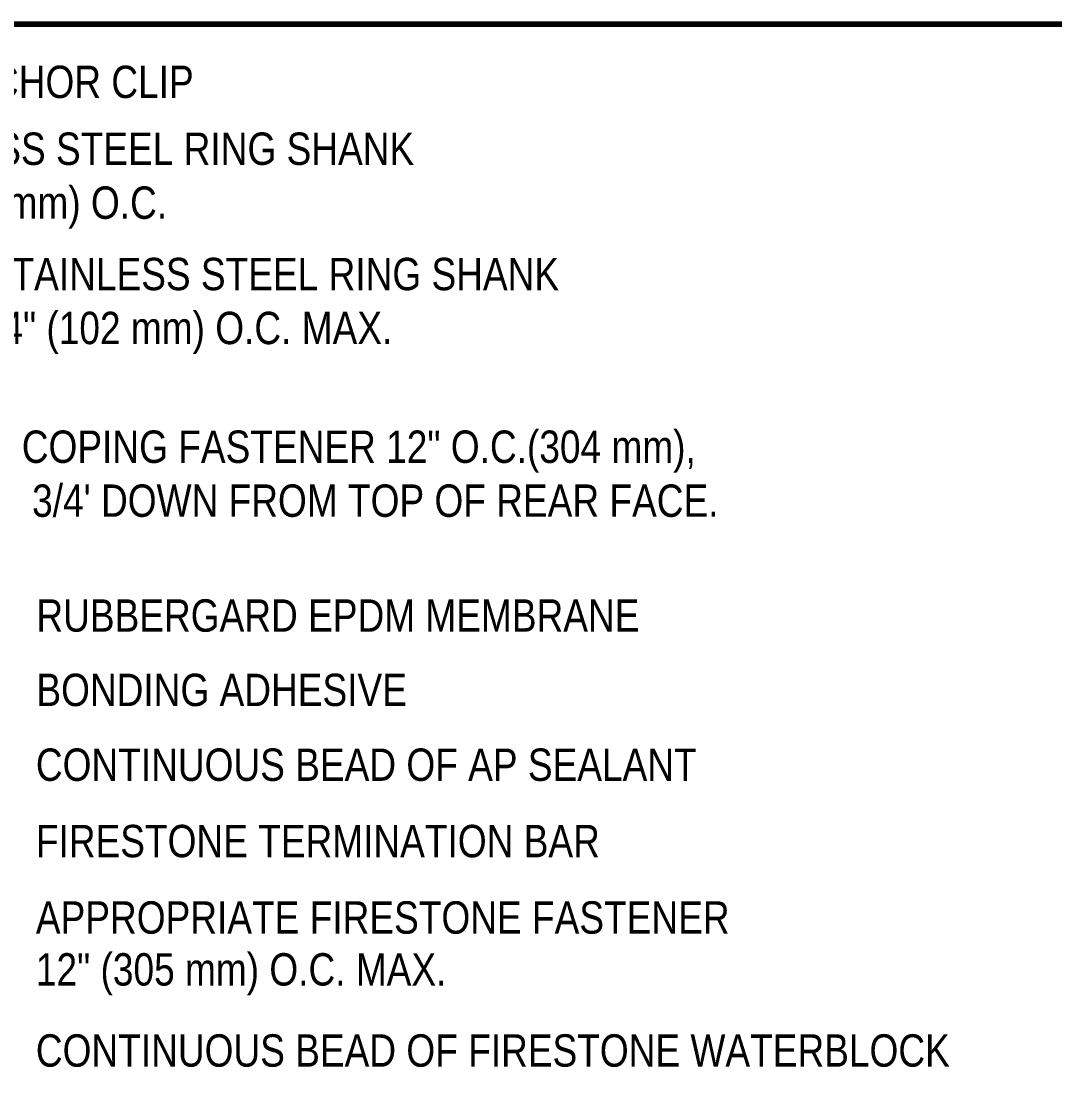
# Model space of a CAD drawing. Header units: inches. Extents: x -763.7 to -743.6, y -114.5 to -97.7.
# Drawn here: x -758.18 to -752.2, y -105.05 to -98.83 of the extents above; entities that cross this region are included whole.
import ezdxf
from ezdxf.enums import TextEntityAlignment as Align

# ---------------------------------------------------------------- set-up
doc = ezdxf.new("R2010")
doc.units = ezdxf.units.IN
doc.header["$MEASUREMENT"] = 0
doc.layers.get('0').update_dxf_attribs({"linetype": 'CONTINUOUS'})
for name, color, linetype in [('FSBP-ANNO-LABEL', 7, 'CONTINUOUS'), ('FSBP-TTLB-BORDER', 7, 'CONTINUOUS'), ('FSBP-TTLB-TEXT', 7, 'CONTINUOUS')]:
    doc.layers.add(name, color=color, linetype=linetype)
doc.styles.add('ARIAL', font='arial.ttf')
doc.styles.add('ARIAL_BOLD', font='')
doc.styles.add('ARIAL_NAR', font='ARIALN.TTF')
doc.styles.get('ARIAL_BOLD').set_extended_font_data('Arial Black')

# ---------------------------------------------------------------- blocks, each defined once
blk = doc.blocks.new('TTLB-ASPHALT_1')
at = {"layer": 'FSBP-TTLB-BORDER', "const_width": 0.0312}
blk.add_lwpolyline([(20, 0), (20, 13), (0, 13), (0, 0)], dxfattribs=at)
at = {"layer": 'FSBP-TTLB-TEXT'}
for tag, height, style, p in [('DETAIL_DESCP_LINE_1', 0.2188, 'ARIAL_BOLD', (9.8327, -0.375)), ('ISSUE_REV_DATE', 0.2188, 'ARIAL', (15.8407, -0.7283)), ('DETAIL_NUMBER', 0.4375, 'ARIAL', (18.4206, -0.8932))]:
    blk.add_attdef(tag, text='', height=height, dxfattribs=dict(at, style=style)).set_placement(p, align=Align.MIDDLE_CENTER)
at = {"layer": 'FSBP-TTLB-TEXT', "style": 'ARIAL'}
blk.add_attdef('ACCPT_SYSTEMS', text='', height=0.2188, dxfattribs=at).set_placement((11.4944, -1.125), align=Align.MIDDLE_LEFT)

msp = doc.modelspace()

# ---------------------------------------------------------------- block references
msp.add_blockref('TTLB-ASPHALT_1', (-763.637, -111.8417))

# ---------------------------------------------------------------- texts
at = {"layer": 'FSBP-ANNO-LABEL', "style": 'ARIAL_NAR'}
for s, p in [('UNA-EDGE COPING AND ANCHOR CLIP', (-761.266, -99.1762)), ('RUBBERGARD EPDM MEMBRANE', (-758.0975, -102.2693)), ('BONDING ADHESIVE', (-758.0975, -102.7002)), ('CONTINUOUS BEAD OF AP SEALANT', (-758.1005, -103.1338)), ('FIRESTONE TERMINATION BAR', (-758.1005, -103.5766)), ('APPROPRIATE FIRESTONE FASTENER', (-758.1005, -104.0195)), ('12" (305 mm) O.C. MAX.', (-758.1005, -104.3203)), ('CONTINUOUS BEAD OF FIRESTONE WATERBLOCK', (-758.1005, -104.7903))]:
    msp.add_text(s, height=0.1875, dxfattribs=at).set_placement(p, align=Align.MIDDLE_LEFT)
at = {"layer": 'FSBP-ANNO-LABEL', "char_height": 0.1875, "attachment_point": 1, "style": 'ARIAL_NAR'}
for s, insert in [('\\pt4.5;1-3/4" 5d STAINLESS STEEL RING SHANK NAILS AT 24" (610 mm) O.C.', (-760.1492, -99.4699)), ('\\pt4.5;1-3/4" 5d STAINLESS STEEL RING SHANK NAILS AT 4" (102 mm) O.C. MAX.', (-759.3092, -100.1962)), ('\\pt4.5;COPING FASTENER 12" O.C.(304 mm),\\P 3/4\' DOWN FROM TOP OF REAR FACE.', (-758.1821, -101.1971))]:
    msp.add_mtext_dynamic_manual_height_columns(s, width=4.338355, gutter_width=5, heights=[0.5634], dxfattribs=dict(at, insert=insert))

doc.saveas('drawing.dxf')
